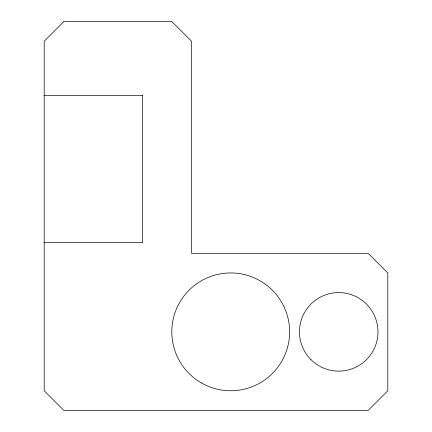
<?xml version="1.0" encoding="UTF-8"?>
<svg xmlns="http://www.w3.org/2000/svg" width="432" height="432" viewBox="0 0 432 432"><rect width="100%" height="100%" fill="white"/><g stroke="black" fill="none" stroke-linecap="round" stroke-linejoin="round"><path stroke-width="0.65" d="M44.199 95.342L142.376 95.342M44.199 242.401L142.376 242.401M142.376 95.137L142.376 242.611M63.833 21.6L44.199 41.234L44.199 390.766L63.833 410.4L368.167 410.4L387.801 390.766L387.801 272.943L368.167 253.309L191.468 253.309L191.468 41.234L171.833 21.6L63.833 21.6M201.258 382.871A58.909 58.909 0 0 0 289.624 331.857A58.909 58.909 0 0 0 201.258 280.838A58.909 58.909 0 0 0 201.258 382.871M310.943 359.624A39.274 39.274 0 0 0 376.645 342.02A39.274 39.274 0 0 0 328.547 293.922A39.274 39.274 0 0 0 310.943 359.624"/></g></svg>
